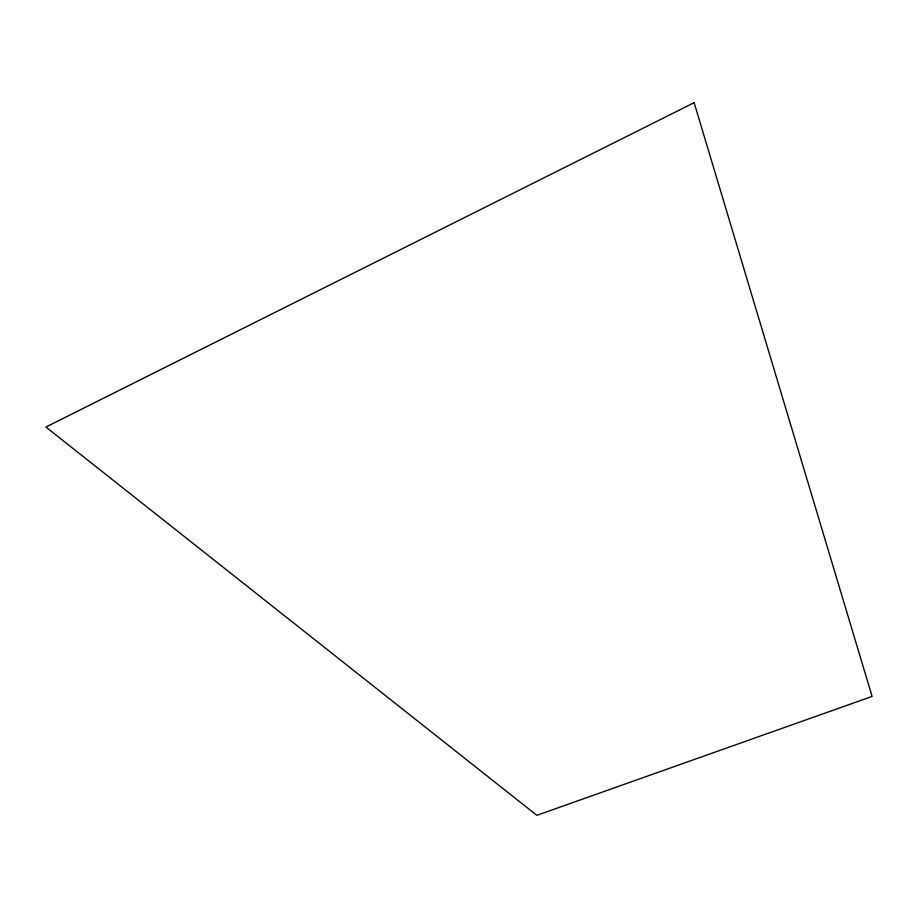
<?xml version="1.0" encoding="UTF-8"?>
<svg xmlns="http://www.w3.org/2000/svg" width="918" height="918" viewBox="0 0 918 918"><rect width="100%" height="100%" fill="white"/><g stroke="black" fill="none" stroke-linecap="round" stroke-linejoin="round"><path stroke-width="1.38" d="M694.134 102.678L45.9 427.042L536.835 815.322L872.1 696.429L694.134 102.678"/></g></svg>
